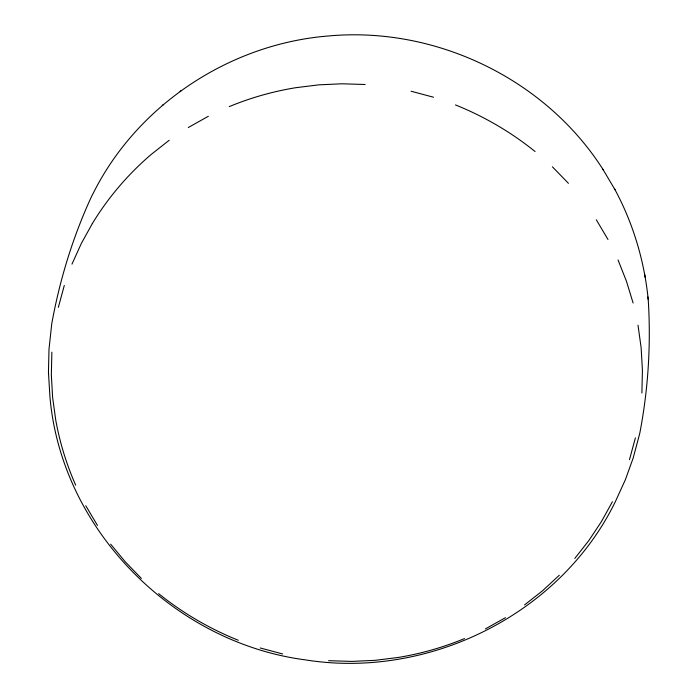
<?xml version="1.0" encoding="UTF-8"?>
<svg xmlns="http://www.w3.org/2000/svg" width="698" height="698" viewBox="0 0 698 698"><rect width="100%" height="100%" fill="white"/><g stroke="black" fill="none" stroke-linecap="round" stroke-linejoin="round"><path stroke-width="1.05" d="M51.87 352.176L51.338 374.843L52.62 397.494L55.735 419.987A296.947 289.679 10.4 0 0 75.698 485.197M641.89 393.018L642.422 370.35L641.13 347.7L638.016 325.198M58.353 307.356L64.286 285.482M629.465 459.712L635.398 437.838M71.964 264.149L81.326 243.48L92.319 223.604M612.425 501.714L601.432 521.589L588.85 540.54L574.786 558.452M603.456 170.216L602.845 169.213C545.103 78.752 435.412 26.21 328.784 35.947C230.061 43.686 137.218 104.796 93.008 193.704L91.778 195.99C72.95 236.587 59.679 279.924 51.722 323.942L48.991 349.332L48.45 372.261L49.924 396.577C61.188 529.686 173.723 642.64 305.279 659.863C428.319 679.59 560.25 614.476 615.27 501.836L625.391 479.674L633.156 458.089L639.752 433.414C648.233 389.475 651.077 344.245 648.224 299.582L647.884 297.008M559.316 575.231L542.547 590.752L524.556 604.922M169.204 140.263L151.213 154.433A296.58 289.321 10.4 0 0 92.319 223.604M180.11 91.403L181.035 90.679M162.276 105.442L163.262 104.674M188.286 127.525L208.344 116.287M485.407 628.907L505.465 617.669M365.185 84.51L341.976 83.786L318.812 84.851L295.812 87.695A296.947 289.687 10.4 0 0 229.249 106.62M328.566 660.683L351.775 661.407L374.948 660.343L397.947 657.499A296.947 289.687 10.4 0 0 464.502 638.574M411.113 91.237L433.545 97.231M260.206 647.962L282.646 653.956M455.445 104.918C484.124 116.418 511.032 132.14 535.087 151.527M238.306 640.275C209.627 628.767 182.728 613.053 158.664 593.658M552.397 166.796L568.434 183.321M141.362 578.398L125.317 561.873L110.659 544.17M614.38 188.661L615.025 189.743C633.26 223.7 644.429 261.235 648.224 299.582M602.845 169.213L615.025 189.743M596.31 219.783L607.984 239.484M85.767 505.71L97.45 525.411M618.053 259.996L626.438 281.215L633.103 302.993M644.795 274.707L645.118 277.219"/></g></svg>
